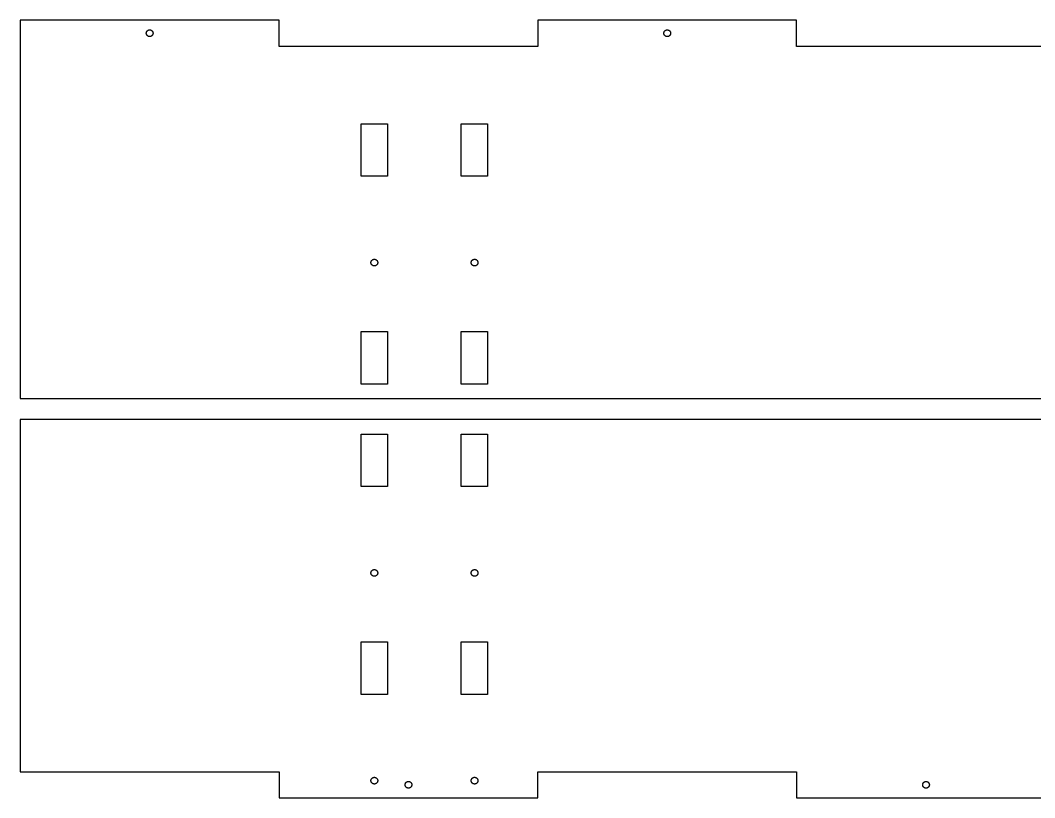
# Model space of a CAD drawing. Extents: x 0 to 997, y 13 to 1900.
# Drawn here: x 0 to 482.6, y 670 to 1040 of the extents above; entities that cross this region are included whole.
import ezdxf

# ---------------------------------------------------------------- set-up
doc = ezdxf.new("R2010")
doc.units = 0
doc.layers.get('0').update_dxf_attribs({"linetype": 'CONTINUOUS'})

msp = doc.modelspace()

# ---------------------------------------------------------------- linework, layer by layer
for p, q in [((123.125, 1040), (0, 1040)), ((0, 1040), (0, 860)), ((123.125, 1027.6), (123.125, 1040)), ((369.375, 1040), (246.25, 1040)), ((246.25, 1040), (246.25, 1027.6)), ((369.375, 1027.6), (369.375, 1040)), ((59.9625, 1033.85), (59.9657, 1033.95)), ((59.9657, 1033.75), (59.9625, 1033.85)), ((59.9657, 1033.95), (59.9751, 1034.05)), ((59.9751, 1033.65), (59.9657, 1033.75)), ((59.9751, 1034.05), (59.9908, 1034.15)), ((59.9908, 1033.55), (59.9751, 1033.65)), ((59.9908, 1034.15), (60.0128, 1034.25)), ((60.0128, 1033.45), (59.9908, 1033.55)), ((60.0128, 1034.25), (60.0408, 1034.34)), ((60.0408, 1033.36), (60.0128, 1033.45)), ((60.0408, 1034.34), (60.0749, 1034.44)), ((60.0749, 1033.26), (60.0408, 1033.36)), ((60.0749, 1034.44), (60.1148, 1034.53)), ((60.1148, 1033.17), (60.0749, 1033.26)), ((60.1148, 1034.53), (60.1604, 1034.62)), ((60.1604, 1033.08), (60.1148, 1033.17)), ((60.1604, 1034.62), (60.2116, 1034.71)), ((60.2116, 1032.99), (60.1604, 1033.08)), ((60.2116, 1034.71), (60.2681, 1034.79)), ((60.2681, 1032.91), (60.2116, 1032.99)), ((60.2681, 1034.79), (60.3297, 1034.87)), ((60.3297, 1032.83), (60.2681, 1032.91)), ((60.3297, 1034.87), (60.3962, 1034.95)), ((60.3962, 1034.95), (60.4672, 1035.02)), ((60.4672, 1035.02), (60.5426, 1035.08)), ((60.5426, 1035.08), (60.6221, 1035.14)), ((60.6221, 1035.14), (60.7052, 1035.2)), ((60.7052, 1035.2), (60.7917, 1035.25)), ((60.7917, 1035.25), (60.8813, 1035.3)), ((60.8813, 1035.3), (60.9735, 1035.34)), ((60.9735, 1035.34), (61.0681, 1035.37)), ((61.0681, 1035.37), (61.1646, 1035.4)), ((61.1646, 1035.4), (61.2627, 1035.42)), ((61.2627, 1035.42), (61.362, 1035.44)), ((61.362, 1035.44), (61.462, 1035.45)), ((61.462, 1035.45), (61.5625, 1035.45)), ((61.5625, 1035.45), (61.663, 1035.45)), ((61.663, 1035.45), (61.763, 1035.44)), ((61.763, 1035.44), (61.8623, 1035.42)), ((61.8623, 1035.42), (61.9604, 1035.4)), ((61.9604, 1035.4), (62.0569, 1035.37)), ((62.0569, 1035.37), (62.1515, 1035.34)), ((62.1515, 1035.34), (62.2437, 1035.3)), ((62.2437, 1035.3), (62.3333, 1035.25)), ((62.3333, 1035.25), (62.4198, 1035.2)), ((62.4198, 1035.2), (62.5029, 1035.14)), ((62.5029, 1035.14), (62.5824, 1035.08)), ((62.5824, 1035.08), (62.6578, 1035.02)), ((62.6578, 1035.02), (62.7288, 1034.95)), ((62.7288, 1034.95), (62.7953, 1034.87)), ((62.7953, 1034.87), (62.8569, 1034.79)), ((62.8569, 1032.91), (62.7953, 1032.83)), ((62.8569, 1034.79), (62.9134, 1034.71)), ((62.9134, 1032.99), (62.8569, 1032.91)), ((62.9134, 1034.71), (62.9646, 1034.62)), ((62.9646, 1033.08), (62.9134, 1032.99)), ((62.9646, 1034.62), (63.0102, 1034.53)), ((63.0102, 1033.17), (62.9646, 1033.08)), ((63.0102, 1034.53), (63.0501, 1034.44)), ((63.0501, 1033.26), (63.0102, 1033.17)), ((63.0501, 1034.44), (63.0842, 1034.34)), ((63.0842, 1033.36), (63.0501, 1033.26)), ((63.0842, 1034.34), (63.1122, 1034.25)), ((63.1122, 1033.45), (63.0842, 1033.36)), ((63.1122, 1034.25), (63.1342, 1034.15)), ((63.1342, 1033.55), (63.1122, 1033.45)), ((63.1342, 1034.15), (63.1499, 1034.05)), ((63.1499, 1033.65), (63.1342, 1033.55)), ((63.1499, 1034.05), (63.1593, 1033.95)), ((63.1593, 1033.75), (63.1499, 1033.65)), ((63.1593, 1033.95), (63.1625, 1033.85)), ((63.1625, 1033.85), (63.1593, 1033.75)), ((306.213, 1033.85), (306.216, 1033.95)), ((306.216, 1033.75), (306.213, 1033.85)), ((306.216, 1033.95), (306.225, 1034.05)), ((306.225, 1033.65), (306.216, 1033.75)), ((306.225, 1034.05), (306.241, 1034.15)), ((306.241, 1033.55), (306.225, 1033.65)), ((306.241, 1034.15), (306.263, 1034.25)), ((306.263, 1033.45), (306.241, 1033.55)), ((306.263, 1034.25), (306.291, 1034.34)), ((306.291, 1033.36), (306.263, 1033.45)), ((306.291, 1034.34), (306.325, 1034.44)), ((306.325, 1033.26), (306.291, 1033.36)), ((306.325, 1034.44), (306.365, 1034.53)), ((306.365, 1033.17), (306.325, 1033.26)), ((306.365, 1034.53), (306.41, 1034.62)), ((306.41, 1033.08), (306.365, 1033.17)), ((306.41, 1034.62), (306.462, 1034.71)), ((306.462, 1032.99), (306.41, 1033.08)), ((306.462, 1034.71), (306.518, 1034.79)), ((306.518, 1032.91), (306.462, 1032.99)), ((306.518, 1034.79), (306.58, 1034.87)), ((306.58, 1032.83), (306.518, 1032.91)), ((306.58, 1034.87), (306.646, 1034.95)), ((306.646, 1034.95), (306.717, 1035.02)), ((306.717, 1035.02), (306.793, 1035.08)), ((306.793, 1035.08), (306.872, 1035.14)), ((306.872, 1035.14), (306.955, 1035.2)), ((306.955, 1035.2), (307.042, 1035.25)), ((307.042, 1035.25), (307.131, 1035.3)), ((307.131, 1035.3), (307.224, 1035.34)), ((307.224, 1035.34), (307.318, 1035.37)), ((307.318, 1035.37), (307.415, 1035.4)), ((307.415, 1035.4), (307.513, 1035.42)), ((307.513, 1035.42), (307.612, 1035.44)), ((307.612, 1035.44), (307.712, 1035.45)), ((307.712, 1035.45), (307.812, 1035.45)), ((307.812, 1035.45), (307.913, 1035.45)), ((307.913, 1035.45), (308.013, 1035.44)), ((308.013, 1035.44), (308.112, 1035.42)), ((308.112, 1035.42), (308.21, 1035.4)), ((308.21, 1035.4), (308.307, 1035.37)), ((308.307, 1035.37), (308.401, 1035.34)), ((308.401, 1035.34), (308.494, 1035.3)), ((308.494, 1035.3), (308.583, 1035.25)), ((308.583, 1035.25), (308.67, 1035.2)), ((308.67, 1035.2), (308.753, 1035.14)), ((308.753, 1035.14), (308.832, 1035.08)), ((308.832, 1035.08), (308.908, 1035.02)), ((308.908, 1035.02), (308.979, 1034.95)), ((308.979, 1034.95), (309.045, 1034.87)), ((309.045, 1034.87), (309.107, 1034.79)), ((309.107, 1032.91), (309.045, 1032.83)), ((309.107, 1034.79), (309.163, 1034.71)), ((309.163, 1032.99), (309.107, 1032.91)), ((309.163, 1034.71), (309.215, 1034.62)), ((309.215, 1033.08), (309.163, 1032.99)), ((309.215, 1034.62), (309.26, 1034.53)), ((309.26, 1033.17), (309.215, 1033.08)), ((309.26, 1034.53), (309.3, 1034.44)), ((309.3, 1033.26), (309.26, 1033.17)), ((309.3, 1034.44), (309.334, 1034.34)), ((309.334, 1033.36), (309.3, 1033.26)), ((309.334, 1034.34), (309.362, 1034.25)), ((309.362, 1033.45), (309.334, 1033.36)), ((309.362, 1034.25), (309.384, 1034.15)), ((309.384, 1033.55), (309.362, 1033.45)), ((309.384, 1034.15), (309.4, 1034.05)), ((309.4, 1033.65), (309.384, 1033.55)), ((309.4, 1034.05), (309.409, 1033.95)), ((309.409, 1033.75), (309.4, 1033.65)), ((309.409, 1033.95), (309.412, 1033.85)), ((309.412, 1033.85), (309.409, 1033.75)), ((60.3962, 1032.75), (60.3297, 1032.83)), ((60.4672, 1032.68), (60.3962, 1032.75)), ((60.5426, 1032.62), (60.4672, 1032.68)), ((60.6221, 1032.56), (60.5426, 1032.62)), ((60.7052, 1032.5), (60.6221, 1032.56)), ((60.7917, 1032.45), (60.7052, 1032.5)), ((60.8813, 1032.4), (60.7917, 1032.45)), ((60.9735, 1032.36), (60.8813, 1032.4)), ((61.0681, 1032.33), (60.9735, 1032.36)), ((61.1646, 1032.3), (61.0681, 1032.33)), ((61.2627, 1032.28), (61.1646, 1032.3)), ((61.362, 1032.26), (61.2627, 1032.28)), ((61.462, 1032.25), (61.362, 1032.26)), ((61.5625, 1032.25), (61.462, 1032.25)), ((61.663, 1032.25), (61.5625, 1032.25)), ((61.763, 1032.26), (61.663, 1032.25)), ((61.8623, 1032.28), (61.763, 1032.26)), ((61.9604, 1032.3), (61.8623, 1032.28)), ((62.0569, 1032.33), (61.9604, 1032.3)), ((62.1515, 1032.36), (62.0569, 1032.33)), ((62.2437, 1032.4), (62.1515, 1032.36)), ((62.3333, 1032.45), (62.2437, 1032.4)), ((62.4198, 1032.5), (62.3333, 1032.45)), ((62.5029, 1032.56), (62.4198, 1032.5)), ((62.5824, 1032.62), (62.5029, 1032.56)), ((62.6578, 1032.68), (62.5824, 1032.62)), ((62.7288, 1032.75), (62.6578, 1032.68)), ((62.7953, 1032.83), (62.7288, 1032.75)), ((306.646, 1032.75), (306.58, 1032.83)), ((306.717, 1032.68), (306.646, 1032.75)), ((306.793, 1032.62), (306.717, 1032.68)), ((306.872, 1032.56), (306.793, 1032.62)), ((306.955, 1032.5), (306.872, 1032.56)), ((307.042, 1032.45), (306.955, 1032.5)), ((307.131, 1032.4), (307.042, 1032.45)), ((307.224, 1032.36), (307.131, 1032.4)), ((307.318, 1032.33), (307.224, 1032.36)), ((307.415, 1032.3), (307.318, 1032.33)), ((307.513, 1032.28), (307.415, 1032.3)), ((307.612, 1032.26), (307.513, 1032.28)), ((307.712, 1032.25), (307.612, 1032.26)), ((307.812, 1032.25), (307.712, 1032.25)), ((307.913, 1032.25), (307.812, 1032.25)), ((308.013, 1032.26), (307.913, 1032.25)), ((308.112, 1032.28), (308.013, 1032.26)), ((308.21, 1032.3), (308.112, 1032.28)), ((308.307, 1032.33), (308.21, 1032.3)), ((308.401, 1032.36), (308.307, 1032.33)), ((308.494, 1032.4), (308.401, 1032.36)), ((308.583, 1032.45), (308.494, 1032.4)), ((308.67, 1032.5), (308.583, 1032.45)), ((308.753, 1032.56), (308.67, 1032.5)), ((308.832, 1032.62), (308.753, 1032.56)), ((308.908, 1032.68), (308.832, 1032.62)), ((308.979, 1032.75), (308.908, 1032.68)), ((309.045, 1032.83), (308.979, 1032.75)), ((246.25, 1027.6), (123.125, 1027.6)), ((492.5, 1027.6), (369.375, 1027.6)), ((162.137, 965.739), (162.137, 990.699)), ((162.137, 990.699), (174.661, 990.699)), ((174.661, 990.699), (174.661, 965.739)), ((209.837, 965.739), (209.837, 990.699)), ((209.837, 990.699), (222.361, 990.699)), ((222.361, 990.699), (222.361, 965.739)), ((174.661, 965.739), (162.137, 965.739)), ((222.361, 965.739), (209.837, 965.739)), ((166.85, 924.675), (166.853, 924.775)), ((166.853, 924.575), (166.85, 924.675)), ((166.853, 924.775), (166.863, 924.876)), ((166.863, 924.474), (166.853, 924.575)), ((166.863, 924.876), (166.878, 924.975)), ((166.878, 924.375), (166.863, 924.474)), ((166.878, 924.975), (166.9, 925.073)), ((166.9, 924.277), (166.878, 924.375)), ((166.9, 925.073), (166.928, 925.169)), ((166.928, 924.181), (166.9, 924.277)), ((166.928, 925.169), (166.962, 925.264)), ((166.962, 924.086), (166.928, 924.181)), ((166.962, 925.264), (167.002, 925.356)), ((167.002, 923.994), (166.962, 924.086)), ((167.002, 925.356), (167.048, 925.446)), ((167.048, 923.904), (167.002, 923.994)), ((167.048, 925.446), (167.099, 925.532)), ((167.099, 923.818), (167.048, 923.904)), ((167.099, 925.532), (167.156, 925.615)), ((167.156, 923.735), (167.099, 923.818)), ((167.156, 925.615), (167.217, 925.695)), ((167.217, 923.655), (167.156, 923.735)), ((167.217, 925.695), (167.284, 925.77)), ((167.284, 923.58), (167.217, 923.655)), ((167.284, 925.77), (167.355, 925.841)), ((167.355, 923.509), (167.284, 923.58)), ((167.355, 925.841), (167.43, 925.908)), ((167.43, 923.442), (167.355, 923.509)), ((167.43, 925.908), (167.51, 925.969)), ((167.51, 923.381), (167.43, 923.442)), ((167.51, 925.969), (167.593, 926.026)), ((167.593, 923.324), (167.51, 923.381)), ((167.593, 926.026), (167.679, 926.077)), ((167.679, 923.273), (167.593, 923.324)), ((167.679, 926.077), (167.769, 926.123)), ((167.769, 923.227), (167.679, 923.273)), ((167.769, 926.123), (167.861, 926.163)), ((167.861, 923.187), (167.769, 923.227)), ((167.861, 926.163), (167.956, 926.197)), ((167.956, 923.153), (167.861, 923.187)), ((167.956, 926.197), (168.052, 926.225)), ((168.052, 923.125), (167.956, 923.153)), ((168.052, 926.225), (168.15, 926.247)), ((168.15, 923.103), (168.052, 923.125)), ((168.15, 926.247), (168.249, 926.262)), ((168.249, 923.088), (168.15, 923.103)), ((168.249, 926.262), (168.35, 926.272)), ((168.35, 923.078), (168.249, 923.088)), ((168.35, 926.272), (168.45, 926.275)), ((168.45, 923.075), (168.35, 923.078)), ((168.45, 926.275), (168.55, 926.272)), ((168.55, 923.078), (168.45, 923.075)), ((168.55, 926.272), (168.651, 926.262)), ((168.651, 923.088), (168.55, 923.078)), ((168.651, 926.262), (168.75, 926.247)), ((168.75, 923.103), (168.651, 923.088)), ((168.75, 926.247), (168.848, 926.225)), ((168.848, 923.125), (168.75, 923.103)), ((168.848, 926.225), (168.944, 926.197)), ((168.944, 923.153), (168.848, 923.125)), ((168.944, 926.197), (169.039, 926.163)), ((169.039, 923.187), (168.944, 923.153)), ((169.039, 926.163), (169.131, 926.123)), ((169.131, 923.227), (169.039, 923.187)), ((169.131, 926.123), (169.221, 926.077)), ((169.221, 923.273), (169.131, 923.227)), ((169.221, 926.077), (169.307, 926.026)), ((169.307, 923.324), (169.221, 923.273)), ((169.307, 926.026), (169.39, 925.969)), ((169.39, 923.381), (169.307, 923.324)), ((169.39, 925.969), (169.47, 925.908)), ((169.47, 923.442), (169.39, 923.381)), ((169.47, 925.908), (169.545, 925.841)), ((169.545, 923.509), (169.47, 923.442)), ((169.545, 925.841), (169.616, 925.77)), ((169.616, 923.58), (169.545, 923.509)), ((169.616, 925.77), (169.683, 925.695)), ((169.683, 923.655), (169.616, 923.58)), ((169.683, 925.695), (169.744, 925.615)), ((169.744, 923.735), (169.683, 923.655)), ((169.744, 925.615), (169.801, 925.532)), ((169.801, 923.818), (169.744, 923.735)), ((169.801, 925.532), (169.852, 925.446)), ((169.852, 923.904), (169.801, 923.818)), ((169.852, 925.446), (169.898, 925.356)), ((169.898, 923.994), (169.852, 923.904)), ((169.898, 925.356), (169.938, 925.264)), ((169.938, 924.086), (169.898, 923.994)), ((169.938, 925.264), (169.972, 925.169)), ((169.972, 924.181), (169.938, 924.086)), ((169.972, 925.169), (170, 925.073)), ((170, 924.277), (169.972, 924.181)), ((170, 925.073), (170.022, 924.975)), ((170.022, 924.375), (170, 924.277)), ((170.022, 924.975), (170.037, 924.876)), ((170.037, 924.474), (170.022, 924.375)), ((170.037, 924.876), (170.047, 924.775)), ((170.047, 924.575), (170.037, 924.474)), ((170.047, 924.775), (170.05, 924.675)), ((170.05, 924.675), (170.047, 924.575)), ((214.55, 924.675), (214.553, 924.775)), ((214.553, 924.575), (214.55, 924.675)), ((214.553, 924.775), (214.563, 924.876)), ((214.563, 924.474), (214.553, 924.575)), ((214.563, 924.876), (214.578, 924.975)), ((214.578, 924.375), (214.563, 924.474)), ((214.578, 924.975), (214.6, 925.073)), ((214.6, 924.277), (214.578, 924.375)), ((214.6, 925.073), (214.628, 925.169)), ((214.628, 924.181), (214.6, 924.277)), ((214.628, 925.169), (214.662, 925.264)), ((214.662, 924.086), (214.628, 924.181)), ((214.662, 925.264), (214.702, 925.356)), ((214.702, 923.994), (214.662, 924.086)), ((214.702, 925.356), (214.748, 925.446)), ((214.748, 923.904), (214.702, 923.994)), ((214.748, 925.446), (214.799, 925.532)), ((214.799, 923.818), (214.748, 923.904)), ((214.799, 925.532), (214.856, 925.615)), ((214.856, 923.735), (214.799, 923.818)), ((214.856, 925.615), (214.917, 925.695)), ((214.917, 923.655), (214.856, 923.735)), ((214.917, 925.695), (214.984, 925.77)), ((214.984, 923.58), (214.917, 923.655)), ((214.984, 925.77), (215.055, 925.841)), ((215.055, 923.509), (214.984, 923.58)), ((215.055, 925.841), (215.13, 925.908)), ((215.13, 923.442), (215.055, 923.509)), ((215.13, 925.908), (215.21, 925.969)), ((215.21, 923.381), (215.13, 923.442)), ((215.21, 925.969), (215.293, 926.026)), ((215.293, 923.324), (215.21, 923.381)), ((215.293, 926.026), (215.379, 926.077)), ((215.379, 923.273), (215.293, 923.324)), ((215.379, 926.077), (215.469, 926.123)), ((215.469, 923.227), (215.379, 923.273)), ((215.469, 926.123), (215.561, 926.163)), ((215.561, 923.187), (215.469, 923.227)), ((215.561, 926.163), (215.656, 926.197)), ((215.656, 923.153), (215.561, 923.187)), ((215.656, 926.197), (215.752, 926.225)), ((215.752, 923.125), (215.656, 923.153)), ((215.752, 926.225), (215.85, 926.247)), ((215.85, 923.103), (215.752, 923.125)), ((215.85, 926.247), (215.949, 926.262)), ((215.949, 923.088), (215.85, 923.103)), ((215.949, 926.262), (216.05, 926.272)), ((216.05, 923.078), (215.949, 923.088)), ((216.05, 926.272), (216.15, 926.275)), ((216.15, 923.075), (216.05, 923.078)), ((216.15, 926.275), (216.25, 926.272)), ((216.25, 923.078), (216.15, 923.075)), ((216.25, 926.272), (216.351, 926.262)), ((216.351, 923.088), (216.25, 923.078)), ((216.351, 926.262), (216.45, 926.247)), ((216.45, 923.103), (216.351, 923.088)), ((216.45, 926.247), (216.548, 926.225)), ((216.548, 923.125), (216.45, 923.103)), ((216.548, 926.225), (216.644, 926.197)), ((216.644, 923.153), (216.548, 923.125)), ((216.644, 926.197), (216.739, 926.163)), ((216.739, 923.187), (216.644, 923.153)), ((216.739, 926.163), (216.831, 926.123)), ((216.831, 923.227), (216.739, 923.187)), ((216.831, 926.123), (216.921, 926.077)), ((216.921, 923.273), (216.831, 923.227)), ((216.921, 926.077), (217.007, 926.026)), ((217.007, 923.324), (216.921, 923.273)), ((217.007, 926.026), (217.09, 925.969)), ((217.09, 923.381), (217.007, 923.324)), ((217.09, 925.969), (217.17, 925.908)), ((217.17, 923.442), (217.09, 923.381)), ((217.17, 925.908), (217.245, 925.841)), ((217.245, 923.509), (217.17, 923.442)), ((217.245, 925.841), (217.316, 925.77)), ((217.316, 923.58), (217.245, 923.509)), ((217.316, 925.77), (217.383, 925.695)), ((217.383, 923.655), (217.316, 923.58)), ((217.383, 925.695), (217.444, 925.615)), ((217.444, 923.735), (217.383, 923.655)), ((217.444, 925.615), (217.501, 925.532)), ((217.501, 923.818), (217.444, 923.735)), ((217.501, 925.532), (217.552, 925.446)), ((217.552, 923.904), (217.501, 923.818)), ((217.552, 925.446), (217.598, 925.356)), ((217.598, 923.994), (217.552, 923.904)), ((217.598, 925.356), (217.638, 925.264)), ((217.638, 924.086), (217.598, 923.994)), ((217.638, 925.264), (217.672, 925.169)), ((217.672, 924.181), (217.638, 924.086)), ((217.672, 925.169), (217.7, 925.073)), ((217.7, 924.277), (217.672, 924.181)), ((217.7, 925.073), (217.722, 924.975)), ((217.722, 924.375), (217.7, 924.277)), ((217.722, 924.975), (217.737, 924.876)), ((217.737, 924.474), (217.722, 924.375)), ((217.737, 924.876), (217.747, 924.775)), ((217.747, 924.575), (217.737, 924.474)), ((217.747, 924.775), (217.75, 924.675)), ((217.75, 924.675), (217.747, 924.575)), ((162.137, 866.889), (162.137, 891.849)), ((162.137, 891.849), (174.661, 891.849)), ((174.661, 891.849), (174.661, 866.889)), ((209.837, 866.889), (209.837, 891.849)), ((209.837, 891.849), (222.361, 891.849)), ((222.361, 891.849), (222.361, 866.889)), ((174.661, 866.889), (162.137, 866.889)), ((222.361, 866.889), (209.837, 866.889)), ((0, 860), (985, 860)), ((985, 850), (0, 850)), ((0, 850), (0, 682.3)), ((162.137, 818.039), (162.137, 842.999)), ((162.137, 842.999), (174.661, 842.999)), ((174.661, 842.999), (174.661, 818.039)), ((209.837, 818.039), (209.837, 842.999)), ((209.837, 842.999), (222.361, 842.999)), ((222.361, 842.999), (222.361, 818.039)), ((174.661, 818.039), (162.137, 818.039)), ((222.361, 818.039), (209.837, 818.039)), ((166.85, 776.975), (166.853, 777.075)), ((166.853, 777.075), (166.863, 777.176)), ((166.863, 777.176), (166.878, 777.275)), ((166.878, 777.275), (166.9, 777.373)), ((166.9, 777.373), (166.928, 777.469)), ((166.928, 777.469), (166.962, 777.564)), ((166.962, 777.564), (167.002, 777.656)), ((167.002, 777.656), (167.048, 777.746)), ((167.048, 777.746), (167.099, 777.832)), ((167.099, 777.832), (167.156, 777.915)), ((167.156, 777.915), (167.217, 777.995)), ((167.217, 777.995), (167.284, 778.07)), ((167.284, 778.07), (167.355, 778.141)), ((167.355, 778.141), (167.43, 778.208)), ((167.43, 778.208), (167.51, 778.269)), ((167.51, 778.269), (167.593, 778.326)), ((167.593, 778.326), (167.679, 778.377)), ((167.679, 778.377), (167.769, 778.423)), ((167.769, 778.423), (167.861, 778.463)), ((167.861, 778.463), (167.956, 778.497)), ((167.956, 778.497), (168.052, 778.525)), ((168.052, 778.525), (168.15, 778.547)), ((168.15, 778.547), (168.249, 778.562)), ((168.249, 778.562), (168.35, 778.572)), ((168.35, 778.572), (168.45, 778.575)), ((168.45, 778.575), (168.55, 778.572)), ((168.55, 778.572), (168.651, 778.562)), ((168.651, 778.562), (168.75, 778.547)), ((168.75, 778.547), (168.848, 778.525)), ((168.848, 778.525), (168.944, 778.497)), ((168.944, 778.497), (169.039, 778.463)), ((169.039, 778.463), (169.131, 778.423)), ((169.131, 778.423), (169.221, 778.377)), ((169.221, 778.377), (169.307, 778.326)), ((169.307, 778.326), (169.39, 778.269)), ((169.39, 778.269), (169.47, 778.208)), ((169.47, 778.208), (169.545, 778.141)), ((169.545, 778.141), (169.616, 778.07)), ((169.616, 778.07), (169.683, 777.995)), ((169.683, 777.995), (169.744, 777.915)), ((169.744, 777.915), (169.801, 777.832)), ((169.801, 777.832), (169.852, 777.746)), ((169.852, 777.746), (169.898, 777.656)), ((169.898, 777.656), (169.938, 777.564)), ((169.938, 777.564), (169.972, 777.469)), ((169.972, 777.469), (170, 777.373)), ((170, 777.373), (170.022, 777.275)), ((170.022, 777.275), (170.037, 777.176)), ((170.037, 777.176), (170.047, 777.075)), ((170.047, 777.075), (170.05, 776.975)), ((214.55, 776.975), (214.553, 777.075)), ((214.553, 777.075), (214.563, 777.176)), ((214.563, 777.176), (214.578, 777.275)), ((214.578, 777.275), (214.6, 777.373)), ((214.6, 777.373), (214.628, 777.469)), ((214.628, 777.469), (214.662, 777.564)), ((214.662, 777.564), (214.702, 777.656)), ((214.702, 777.656), (214.748, 777.746)), ((214.748, 777.746), (214.799, 777.832)), ((214.799, 777.832), (214.856, 777.915)), ((214.856, 777.915), (214.917, 777.995)), ((214.917, 777.995), (214.984, 778.07)), ((214.984, 778.07), (215.055, 778.141)), ((215.055, 778.141), (215.13, 778.208)), ((215.13, 778.208), (215.21, 778.269)), ((215.21, 778.269), (215.293, 778.326)), ((215.293, 778.326), (215.379, 778.377)), ((215.379, 778.377), (215.469, 778.423)), ((215.469, 778.423), (215.561, 778.463)), ((215.561, 778.463), (215.656, 778.497)), ((215.656, 778.497), (215.752, 778.525)), ((215.752, 778.525), (215.85, 778.547)), ((215.85, 778.547), (215.949, 778.562)), ((215.949, 778.562), (216.05, 778.572)), ((216.05, 778.572), (216.15, 778.575)), ((216.15, 778.575), (216.25, 778.572)), ((216.25, 778.572), (216.351, 778.562)), ((216.351, 778.562), (216.45, 778.547)), ((216.45, 778.547), (216.548, 778.525)), ((216.548, 778.525), (216.644, 778.497)), ((216.644, 778.497), (216.739, 778.463)), ((216.739, 778.463), (216.831, 778.423)), ((216.831, 778.423), (216.921, 778.377)), ((216.921, 778.377), (217.007, 778.326)), ((217.007, 778.326), (217.09, 778.269)), ((217.09, 778.269), (217.17, 778.208)), ((217.17, 778.208), (217.245, 778.141)), ((217.245, 778.141), (217.316, 778.07)), ((217.316, 778.07), (217.383, 777.995)), ((217.383, 777.995), (217.444, 777.915)), ((217.444, 777.915), (217.501, 777.832)), ((217.501, 777.832), (217.552, 777.746)), ((217.552, 777.746), (217.598, 777.656)), ((217.598, 777.656), (217.638, 777.564)), ((217.638, 777.564), (217.672, 777.469)), ((217.672, 777.469), (217.7, 777.373)), ((217.7, 777.373), (217.722, 777.275)), ((217.722, 777.275), (217.737, 777.176)), ((217.737, 777.176), (217.747, 777.075)), ((217.747, 777.075), (217.75, 776.975)), ((166.853, 776.875), (166.85, 776.975)), ((166.863, 776.774), (166.853, 776.875)), ((166.878, 776.675), (166.863, 776.774)), ((166.9, 776.577), (166.878, 776.675)), ((166.928, 776.481), (166.9, 776.577)), ((166.962, 776.386), (166.928, 776.481)), ((167.002, 776.294), (166.962, 776.386)), ((167.048, 776.204), (167.002, 776.294)), ((167.099, 776.118), (167.048, 776.204)), ((167.156, 776.035), (167.099, 776.118)), ((167.217, 775.955), (167.156, 776.035)), ((167.284, 775.88), (167.217, 775.955)), ((167.355, 775.809), (167.284, 775.88)), ((167.43, 775.742), (167.355, 775.809)), ((167.51, 775.681), (167.43, 775.742)), ((167.593, 775.624), (167.51, 775.681)), ((167.679, 775.573), (167.593, 775.624)), ((167.769, 775.527), (167.679, 775.573)), ((167.861, 775.487), (167.769, 775.527)), ((167.956, 775.453), (167.861, 775.487)), ((168.052, 775.425), (167.956, 775.453)), ((168.15, 775.403), (168.052, 775.425)), ((168.249, 775.388), (168.15, 775.403)), ((168.35, 775.378), (168.249, 775.388)), ((168.45, 775.375), (168.35, 775.378)), ((168.55, 775.378), (168.45, 775.375)), ((168.651, 775.388), (168.55, 775.378)), ((168.75, 775.403), (168.651, 775.388)), ((168.848, 775.425), (168.75, 775.403)), ((168.944, 775.453), (168.848, 775.425)), ((169.039, 775.487), (168.944, 775.453)), ((169.131, 775.527), (169.039, 775.487)), ((169.221, 775.573), (169.131, 775.527)), ((169.307, 775.624), (169.221, 775.573)), ((169.39, 775.681), (169.307, 775.624)), ((169.47, 775.742), (169.39, 775.681)), ((169.545, 775.809), (169.47, 775.742)), ((169.616, 775.88), (169.545, 775.809)), ((169.683, 775.955), (169.616, 775.88)), ((169.744, 776.035), (169.683, 775.955)), ((169.801, 776.118), (169.744, 776.035)), ((169.852, 776.204), (169.801, 776.118)), ((169.898, 776.294), (169.852, 776.204)), ((169.938, 776.386), (169.898, 776.294)), ((169.972, 776.481), (169.938, 776.386)), ((170, 776.577), (169.972, 776.481)), ((170.022, 776.675), (170, 776.577)), ((170.037, 776.774), (170.022, 776.675)), ((170.047, 776.875), (170.037, 776.774)), ((170.05, 776.975), (170.047, 776.875)), ((214.553, 776.875), (214.55, 776.975)), ((214.563, 776.774), (214.553, 776.875)), ((214.578, 776.675), (214.563, 776.774)), ((214.6, 776.577), (214.578, 776.675)), ((214.628, 776.481), (214.6, 776.577)), ((214.662, 776.386), (214.628, 776.481)), ((214.702, 776.294), (214.662, 776.386)), ((214.748, 776.204), (214.702, 776.294)), ((214.799, 776.118), (214.748, 776.204)), ((214.856, 776.035), (214.799, 776.118)), ((214.917, 775.955), (214.856, 776.035)), ((214.984, 775.88), (214.917, 775.955)), ((215.055, 775.809), (214.984, 775.88)), ((215.13, 775.742), (215.055, 775.809)), ((215.21, 775.681), (215.13, 775.742)), ((215.293, 775.624), (215.21, 775.681)), ((215.379, 775.573), (215.293, 775.624)), ((215.469, 775.527), (215.379, 775.573)), ((215.561, 775.487), (215.469, 775.527)), ((215.656, 775.453), (215.561, 775.487)), ((215.752, 775.425), (215.656, 775.453)), ((215.85, 775.403), (215.752, 775.425)), ((215.949, 775.388), (215.85, 775.403)), ((216.05, 775.378), (215.949, 775.388)), ((216.15, 775.375), (216.05, 775.378)), ((216.25, 775.378), (216.15, 775.375)), ((216.351, 775.388), (216.25, 775.378)), ((216.45, 775.403), (216.351, 775.388)), ((216.548, 775.425), (216.45, 775.403)), ((216.644, 775.453), (216.548, 775.425)), ((216.739, 775.487), (216.644, 775.453)), ((216.831, 775.527), (216.739, 775.487)), ((216.921, 775.573), (216.831, 775.527)), ((217.007, 775.624), (216.921, 775.573)), ((217.09, 775.681), (217.007, 775.624)), ((217.17, 775.742), (217.09, 775.681)), ((217.245, 775.809), (217.17, 775.742)), ((217.316, 775.88), (217.245, 775.809)), ((217.383, 775.955), (217.316, 775.88)), ((217.444, 776.035), (217.383, 775.955)), ((217.501, 776.118), (217.444, 776.035)), ((217.552, 776.204), (217.501, 776.118)), ((217.598, 776.294), (217.552, 776.204)), ((217.638, 776.386), (217.598, 776.294)), ((217.672, 776.481), (217.638, 776.386)), ((217.7, 776.577), (217.672, 776.481)), ((217.722, 776.675), (217.7, 776.577)), ((217.737, 776.774), (217.722, 776.675)), ((217.747, 776.875), (217.737, 776.774)), ((217.75, 776.975), (217.747, 776.875)), ((162.137, 719.189), (162.137, 744.149)), ((162.137, 744.149), (174.661, 744.149)), ((174.661, 744.149), (174.661, 719.189)), ((209.837, 719.189), (209.837, 744.149)), ((209.837, 744.149), (222.361, 744.149)), ((222.361, 744.149), (222.361, 719.189)), ((174.661, 719.189), (162.137, 719.189)), ((222.361, 719.189), (209.837, 719.189)), ((0, 682.3), (123.125, 682.3)), ((123.125, 682.3), (123.125, 670)), ((246.25, 682.3), (369.375, 682.3)), ((246.25, 670), (246.25, 682.3)), ((369.375, 682.3), (369.375, 670)), ((166.85, 678.125), (166.853, 678.225)), ((166.853, 678.025), (166.85, 678.125)), ((166.853, 678.225), (166.863, 678.326)), ((166.863, 677.924), (166.853, 678.025)), ((166.863, 678.326), (166.878, 678.425)), ((166.878, 677.825), (166.863, 677.924)), ((166.878, 678.425), (166.9, 678.523)), ((166.9, 677.727), (166.878, 677.825)), ((166.9, 678.523), (166.928, 678.619)), ((166.928, 677.631), (166.9, 677.727)), ((166.928, 678.619), (166.962, 678.714)), ((166.962, 677.536), (166.928, 677.631)), ((166.962, 678.714), (167.002, 678.806)), ((167.002, 677.444), (166.962, 677.536)), ((167.002, 678.806), (167.048, 678.896)), ((167.048, 677.354), (167.002, 677.444)), ((167.048, 678.896), (167.099, 678.982)), ((167.099, 677.268), (167.048, 677.354)), ((167.099, 678.982), (167.156, 679.065)), ((167.156, 677.185), (167.099, 677.268)), ((167.156, 679.065), (167.217, 679.145)), ((167.217, 677.105), (167.156, 677.185)), ((167.217, 679.145), (167.284, 679.22)), ((167.284, 677.03), (167.217, 677.105)), ((167.284, 679.22), (167.355, 679.291)), ((167.355, 676.959), (167.284, 677.03)), ((167.355, 679.291), (167.43, 679.358)), ((167.43, 676.892), (167.355, 676.959)), ((167.43, 679.358), (167.51, 679.419)), ((167.51, 676.831), (167.43, 676.892)), ((167.51, 679.419), (167.593, 679.476)), ((167.593, 676.774), (167.51, 676.831)), ((167.593, 679.476), (167.679, 679.527)), ((167.679, 676.723), (167.593, 676.774)), ((167.679, 679.527), (167.769, 679.573)), ((167.769, 676.677), (167.679, 676.723)), ((167.769, 679.573), (167.861, 679.613)), ((167.861, 676.637), (167.769, 676.677)), ((167.861, 679.613), (167.956, 679.647)), ((167.956, 676.603), (167.861, 676.637)), ((167.956, 679.647), (168.052, 679.675)), ((168.052, 676.575), (167.956, 676.603)), ((168.052, 679.675), (168.15, 679.697)), ((168.15, 676.553), (168.052, 676.575)), ((168.15, 679.697), (168.249, 679.712)), ((168.249, 676.538), (168.15, 676.553)), ((168.249, 679.712), (168.35, 679.722)), ((168.35, 676.528), (168.249, 676.538)), ((168.35, 679.722), (168.45, 679.725)), ((168.45, 676.525), (168.35, 676.528)), ((168.45, 679.725), (168.55, 679.722)), ((168.55, 676.528), (168.45, 676.525)), ((168.55, 679.722), (168.651, 679.712)), ((168.651, 676.538), (168.55, 676.528)), ((168.651, 679.712), (168.75, 679.697)), ((168.75, 676.553), (168.651, 676.538)), ((168.75, 679.697), (168.848, 679.675)), ((168.848, 676.575), (168.75, 676.553)), ((168.848, 679.675), (168.944, 679.647)), ((168.944, 676.603), (168.848, 676.575)), ((168.944, 679.647), (169.039, 679.613)), ((169.039, 676.637), (168.944, 676.603)), ((169.039, 679.613), (169.131, 679.573)), ((169.131, 676.677), (169.039, 676.637)), ((169.131, 679.573), (169.221, 679.527)), ((169.221, 676.723), (169.131, 676.677)), ((169.221, 679.527), (169.307, 679.476)), ((169.307, 676.774), (169.221, 676.723)), ((169.307, 679.476), (169.39, 679.419)), ((169.39, 676.831), (169.307, 676.774)), ((169.39, 679.419), (169.47, 679.358)), ((169.47, 676.892), (169.39, 676.831)), ((169.47, 679.358), (169.545, 679.291)), ((169.545, 676.959), (169.47, 676.892)), ((169.545, 679.291), (169.616, 679.22)), ((169.616, 677.03), (169.545, 676.959)), ((169.616, 679.22), (169.683, 679.145)), ((169.683, 677.105), (169.616, 677.03)), ((169.683, 679.145), (169.744, 679.065)), ((169.744, 677.185), (169.683, 677.105)), ((169.744, 679.065), (169.801, 678.982)), ((169.801, 677.268), (169.744, 677.185)), ((169.801, 678.982), (169.852, 678.896)), ((169.852, 677.354), (169.801, 677.268)), ((169.852, 678.896), (169.898, 678.806)), ((169.898, 677.444), (169.852, 677.354)), ((169.898, 678.806), (169.938, 678.714)), ((169.938, 677.536), (169.898, 677.444)), ((169.938, 678.714), (169.972, 678.619)), ((169.972, 677.631), (169.938, 677.536)), ((169.972, 678.619), (170, 678.523)), ((170, 677.727), (169.972, 677.631)), ((170, 678.523), (170.022, 678.425)), ((170.022, 677.825), (170, 677.727)), ((170.022, 678.425), (170.037, 678.326)), ((170.037, 677.924), (170.022, 677.825)), ((170.037, 678.326), (170.047, 678.225)), ((170.047, 678.025), (170.037, 677.924)), ((170.047, 678.225), (170.05, 678.125)), ((170.05, 678.125), (170.047, 678.025)), ((183.088, 676.15), (183.091, 676.25)), ((183.091, 676.05), (183.088, 676.15)), ((183.091, 676.25), (183.1, 676.351)), ((183.1, 675.949), (183.091, 676.05)), ((183.1, 676.351), (183.116, 676.45)), ((183.116, 675.85), (183.1, 675.949)), ((183.116, 676.45), (183.138, 676.548)), ((183.138, 675.752), (183.116, 675.85)), ((183.138, 676.548), (183.166, 676.644)), ((183.166, 675.656), (183.138, 675.752)), ((183.166, 676.644), (183.2, 676.739)), ((183.2, 676.739), (183.24, 676.831)), ((183.24, 676.831), (183.285, 676.921)), ((183.285, 676.921), (183.337, 677.007)), ((183.337, 677.007), (183.393, 677.09)), ((183.393, 677.09), (183.455, 677.17)), ((183.455, 677.17), (183.521, 677.245)), ((183.521, 677.245), (183.592, 677.316)), ((183.592, 677.316), (183.668, 677.383)), ((183.668, 677.383), (183.747, 677.444)), ((183.747, 677.444), (183.83, 677.501)), ((183.83, 677.501), (183.917, 677.552)), ((183.917, 677.552), (184.006, 677.598)), ((184.006, 677.598), (184.099, 677.638)), ((184.099, 677.638), (184.193, 677.672)), ((184.193, 677.672), (184.29, 677.7)), ((184.29, 677.7), (184.388, 677.722)), ((184.388, 677.722), (184.487, 677.737)), ((184.487, 677.737), (184.587, 677.747)), ((184.587, 677.747), (184.688, 677.75)), ((184.688, 677.75), (184.788, 677.747)), ((184.788, 677.747), (184.888, 677.737)), ((184.888, 677.737), (184.987, 677.722)), ((184.987, 677.722), (185.085, 677.7)), ((185.085, 677.7), (185.182, 677.672)), ((185.182, 677.672), (185.276, 677.638)), ((185.276, 677.638), (185.369, 677.598)), ((185.369, 677.598), (185.458, 677.552)), ((185.458, 677.552), (185.545, 677.501)), ((185.545, 677.501), (185.628, 677.444)), ((185.628, 677.444), (185.707, 677.383)), ((185.707, 677.383), (185.783, 677.316)), ((185.783, 677.316), (185.854, 677.245)), ((185.854, 677.245), (185.92, 677.17)), ((185.92, 677.17), (185.982, 677.09)), ((185.982, 677.09), (186.038, 677.007)), ((186.038, 677.007), (186.09, 676.921)), ((186.09, 676.921), (186.135, 676.831)), ((186.135, 676.831), (186.175, 676.739)), ((186.175, 676.739), (186.209, 676.644)), ((186.209, 676.644), (186.237, 676.548)), ((186.237, 675.752), (186.209, 675.656)), ((186.237, 676.548), (186.259, 676.45)), ((186.259, 675.85), (186.237, 675.752)), ((186.259, 676.45), (186.275, 676.351)), ((186.275, 675.949), (186.259, 675.85)), ((186.275, 676.351), (186.284, 676.25)), ((186.284, 676.05), (186.275, 675.949)), ((186.284, 676.25), (186.287, 676.15)), ((186.287, 676.15), (186.284, 676.05)), ((214.55, 678.125), (214.553, 678.225)), ((214.553, 678.025), (214.55, 678.125)), ((214.553, 678.225), (214.563, 678.326)), ((214.563, 677.924), (214.553, 678.025)), ((214.563, 678.326), (214.578, 678.425)), ((214.578, 677.825), (214.563, 677.924)), ((214.578, 678.425), (214.6, 678.523)), ((214.6, 677.727), (214.578, 677.825)), ((214.6, 678.523), (214.628, 678.619)), ((214.628, 677.631), (214.6, 677.727)), ((214.628, 678.619), (214.662, 678.714)), ((214.662, 677.536), (214.628, 677.631)), ((214.662, 678.714), (214.702, 678.806)), ((214.702, 677.444), (214.662, 677.536)), ((214.702, 678.806), (214.748, 678.896)), ((214.748, 677.354), (214.702, 677.444)), ((214.748, 678.896), (214.799, 678.982)), ((214.799, 677.268), (214.748, 677.354)), ((214.799, 678.982), (214.856, 679.065)), ((214.856, 677.185), (214.799, 677.268)), ((214.856, 679.065), (214.917, 679.145)), ((214.917, 677.105), (214.856, 677.185)), ((214.917, 679.145), (214.984, 679.22)), ((214.984, 677.03), (214.917, 677.105)), ((214.984, 679.22), (215.055, 679.291)), ((215.055, 676.959), (214.984, 677.03)), ((215.055, 679.291), (215.13, 679.358)), ((215.13, 676.892), (215.055, 676.959)), ((215.13, 679.358), (215.21, 679.419)), ((215.21, 676.831), (215.13, 676.892)), ((215.21, 679.419), (215.293, 679.476)), ((215.293, 676.774), (215.21, 676.831)), ((215.293, 679.476), (215.379, 679.527)), ((215.379, 676.723), (215.293, 676.774)), ((215.379, 679.527), (215.469, 679.573)), ((215.469, 676.677), (215.379, 676.723)), ((215.469, 679.573), (215.561, 679.613)), ((215.561, 676.637), (215.469, 676.677)), ((215.561, 679.613), (215.656, 679.647)), ((215.656, 676.603), (215.561, 676.637)), ((215.656, 679.647), (215.752, 679.675)), ((215.752, 676.575), (215.656, 676.603)), ((215.752, 679.675), (215.85, 679.697)), ((215.85, 676.553), (215.752, 676.575)), ((215.85, 679.697), (215.949, 679.712)), ((215.949, 676.538), (215.85, 676.553)), ((215.949, 679.712), (216.05, 679.722)), ((216.05, 676.528), (215.949, 676.538)), ((216.05, 679.722), (216.15, 679.725)), ((216.15, 676.525), (216.05, 676.528)), ((216.15, 679.725), (216.25, 679.722)), ((216.25, 676.528), (216.15, 676.525)), ((216.25, 679.722), (216.351, 679.712)), ((216.351, 676.538), (216.25, 676.528)), ((216.351, 679.712), (216.45, 679.697)), ((216.45, 676.553), (216.351, 676.538)), ((216.45, 679.697), (216.548, 679.675)), ((216.548, 676.575), (216.45, 676.553)), ((216.548, 679.675), (216.644, 679.647)), ((216.644, 676.603), (216.548, 676.575)), ((216.644, 679.647), (216.739, 679.613)), ((216.739, 676.637), (216.644, 676.603)), ((216.739, 679.613), (216.831, 679.573)), ((216.831, 676.677), (216.739, 676.637)), ((216.831, 679.573), (216.921, 679.527)), ((216.921, 676.723), (216.831, 676.677)), ((216.921, 679.527), (217.007, 679.476)), ((217.007, 676.774), (216.921, 676.723)), ((217.007, 679.476), (217.09, 679.419)), ((217.09, 676.831), (217.007, 676.774)), ((217.09, 679.419), (217.17, 679.358)), ((217.17, 676.892), (217.09, 676.831)), ((217.17, 679.358), (217.245, 679.291)), ((217.245, 676.959), (217.17, 676.892)), ((217.245, 679.291), (217.316, 679.22)), ((217.316, 677.03), (217.245, 676.959)), ((217.316, 679.22), (217.383, 679.145)), ((217.383, 677.105), (217.316, 677.03)), ((217.383, 679.145), (217.444, 679.065)), ((217.444, 677.185), (217.383, 677.105)), ((217.444, 679.065), (217.501, 678.982)), ((217.501, 677.268), (217.444, 677.185)), ((217.501, 678.982), (217.552, 678.896)), ((217.552, 677.354), (217.501, 677.268)), ((217.552, 678.896), (217.598, 678.806)), ((217.598, 677.444), (217.552, 677.354)), ((217.598, 678.806), (217.638, 678.714)), ((217.638, 677.536), (217.598, 677.444)), ((217.638, 678.714), (217.672, 678.619)), ((217.672, 677.631), (217.638, 677.536)), ((217.672, 678.619), (217.7, 678.523)), ((217.7, 677.727), (217.672, 677.631)), ((217.7, 678.523), (217.722, 678.425)), ((217.722, 677.825), (217.7, 677.727)), ((217.722, 678.425), (217.737, 678.326)), ((217.737, 677.924), (217.722, 677.825)), ((217.737, 678.326), (217.747, 678.225)), ((217.747, 678.025), (217.737, 677.924)), ((217.747, 678.225), (217.75, 678.125)), ((217.75, 678.125), (217.747, 678.025)), ((429.338, 676.15), (429.341, 676.25)), ((429.341, 676.05), (429.338, 676.15)), ((429.341, 676.25), (429.35, 676.351)), ((429.35, 675.949), (429.341, 676.05)), ((429.35, 676.351), (429.366, 676.45)), ((429.366, 675.85), (429.35, 675.949)), ((429.366, 676.45), (429.388, 676.548)), ((429.388, 675.752), (429.366, 675.85)), ((429.388, 676.548), (429.416, 676.644)), ((429.416, 675.656), (429.388, 675.752)), ((429.416, 676.644), (429.45, 676.739)), ((429.45, 676.739), (429.49, 676.831)), ((429.49, 676.831), (429.535, 676.921)), ((429.535, 676.921), (429.587, 677.007)), ((429.587, 677.007), (429.643, 677.09)), ((429.643, 677.09), (429.705, 677.17)), ((429.705, 677.17), (429.771, 677.245)), ((429.771, 677.245), (429.842, 677.316)), ((429.842, 677.316), (429.918, 677.383)), ((429.918, 677.383), (429.997, 677.444)), ((429.997, 677.444), (430.08, 677.501)), ((430.08, 677.501), (430.167, 677.552)), ((430.167, 677.552), (430.256, 677.598)), ((430.256, 677.598), (430.349, 677.638)), ((430.349, 677.638), (430.443, 677.672)), ((430.443, 677.672), (430.54, 677.7)), ((430.54, 677.7), (430.638, 677.722)), ((430.638, 677.722), (430.737, 677.737)), ((430.737, 677.737), (430.837, 677.747)), ((430.837, 677.747), (430.938, 677.75)), ((430.938, 677.75), (431.038, 677.747)), ((431.038, 677.747), (431.138, 677.737)), ((431.138, 677.737), (431.237, 677.722)), ((431.237, 677.722), (431.335, 677.7)), ((431.335, 677.7), (431.432, 677.672)), ((431.432, 677.672), (431.526, 677.638)), ((431.526, 677.638), (431.619, 677.598)), ((431.619, 677.598), (431.708, 677.552)), ((431.708, 677.552), (431.795, 677.501)), ((431.795, 677.501), (431.878, 677.444)), ((431.878, 677.444), (431.957, 677.383)), ((431.957, 677.383), (432.033, 677.316)), ((432.033, 677.316), (432.104, 677.245)), ((432.104, 677.245), (432.17, 677.17)), ((432.17, 677.17), (432.232, 677.09)), ((432.232, 677.09), (432.288, 677.007)), ((432.288, 677.007), (432.34, 676.921)), ((432.34, 676.921), (432.385, 676.831)), ((432.385, 676.831), (432.425, 676.739)), ((432.425, 676.739), (432.459, 676.644)), ((432.459, 676.644), (432.487, 676.548)), ((432.487, 675.752), (432.459, 675.656)), ((432.487, 676.548), (432.509, 676.45)), ((432.509, 675.85), (432.487, 675.752)), ((432.509, 676.45), (432.525, 676.351)), ((432.525, 675.949), (432.509, 675.85)), ((432.525, 676.351), (432.534, 676.25)), ((432.534, 676.05), (432.525, 675.949)), ((432.534, 676.25), (432.537, 676.15)), ((432.537, 676.15), (432.534, 676.05)), ((183.2, 675.561), (183.166, 675.656)), ((183.24, 675.469), (183.2, 675.561)), ((183.285, 675.379), (183.24, 675.469)), ((183.337, 675.293), (183.285, 675.379)), ((183.393, 675.21), (183.337, 675.293)), ((183.455, 675.13), (183.393, 675.21)), ((183.521, 675.055), (183.455, 675.13)), ((183.592, 674.984), (183.521, 675.055)), ((183.668, 674.917), (183.592, 674.984)), ((183.747, 674.856), (183.668, 674.917)), ((183.83, 674.799), (183.747, 674.856)), ((183.917, 674.748), (183.83, 674.799)), ((184.006, 674.702), (183.917, 674.748)), ((184.099, 674.662), (184.006, 674.702)), ((184.193, 674.628), (184.099, 674.662)), ((184.29, 674.6), (184.193, 674.628)), ((184.388, 674.578), (184.29, 674.6)), ((184.487, 674.563), (184.388, 674.578)), ((184.587, 674.553), (184.487, 674.563)), ((184.688, 674.55), (184.587, 674.553)), ((184.788, 674.553), (184.688, 674.55)), ((184.888, 674.563), (184.788, 674.553)), ((184.987, 674.578), (184.888, 674.563)), ((185.085, 674.6), (184.987, 674.578)), ((185.182, 674.628), (185.085, 674.6)), ((185.276, 674.662), (185.182, 674.628)), ((185.369, 674.702), (185.276, 674.662)), ((185.458, 674.748), (185.369, 674.702)), ((185.545, 674.799), (185.458, 674.748)), ((185.628, 674.856), (185.545, 674.799)), ((185.707, 674.917), (185.628, 674.856)), ((185.783, 674.984), (185.707, 674.917)), ((185.854, 675.055), (185.783, 674.984)), ((185.92, 675.13), (185.854, 675.055)), ((185.982, 675.21), (185.92, 675.13)), ((186.038, 675.293), (185.982, 675.21)), ((186.09, 675.379), (186.038, 675.293)), ((186.135, 675.469), (186.09, 675.379)), ((186.175, 675.561), (186.135, 675.469)), ((186.209, 675.656), (186.175, 675.561)), ((429.45, 675.561), (429.416, 675.656)), ((429.49, 675.469), (429.45, 675.561)), ((429.535, 675.379), (429.49, 675.469)), ((429.587, 675.293), (429.535, 675.379)), ((429.643, 675.21), (429.587, 675.293)), ((429.705, 675.13), (429.643, 675.21)), ((429.771, 675.055), (429.705, 675.13)), ((429.842, 674.984), (429.771, 675.055)), ((429.918, 674.917), (429.842, 674.984)), ((429.997, 674.856), (429.918, 674.917)), ((430.08, 674.799), (429.997, 674.856)), ((430.167, 674.748), (430.08, 674.799)), ((430.256, 674.702), (430.167, 674.748)), ((430.349, 674.662), (430.256, 674.702)), ((430.443, 674.628), (430.349, 674.662)), ((430.54, 674.6), (430.443, 674.628)), ((430.638, 674.578), (430.54, 674.6)), ((430.737, 674.563), (430.638, 674.578)), ((430.837, 674.553), (430.737, 674.563)), ((430.938, 674.55), (430.837, 674.553)), ((431.038, 674.553), (430.938, 674.55)), ((431.138, 674.563), (431.038, 674.553)), ((431.237, 674.578), (431.138, 674.563)), ((431.335, 674.6), (431.237, 674.578)), ((431.432, 674.628), (431.335, 674.6)), ((431.526, 674.662), (431.432, 674.628)), ((431.619, 674.702), (431.526, 674.662)), ((431.708, 674.748), (431.619, 674.702)), ((431.795, 674.799), (431.708, 674.748)), ((431.878, 674.856), (431.795, 674.799)), ((431.957, 674.917), (431.878, 674.856)), ((432.033, 674.984), (431.957, 674.917)), ((432.104, 675.055), (432.033, 674.984)), ((432.17, 675.13), (432.104, 675.055)), ((432.232, 675.21), (432.17, 675.13)), ((432.288, 675.293), (432.232, 675.21)), ((432.34, 675.379), (432.288, 675.293)), ((432.385, 675.469), (432.34, 675.379)), ((432.425, 675.561), (432.385, 675.469)), ((432.459, 675.656), (432.425, 675.561)), ((123.125, 670), (246.25, 670)), ((369.375, 670), (492.5, 670))]:
    msp.add_line(p, q)

doc.saveas('drawing.dxf')
